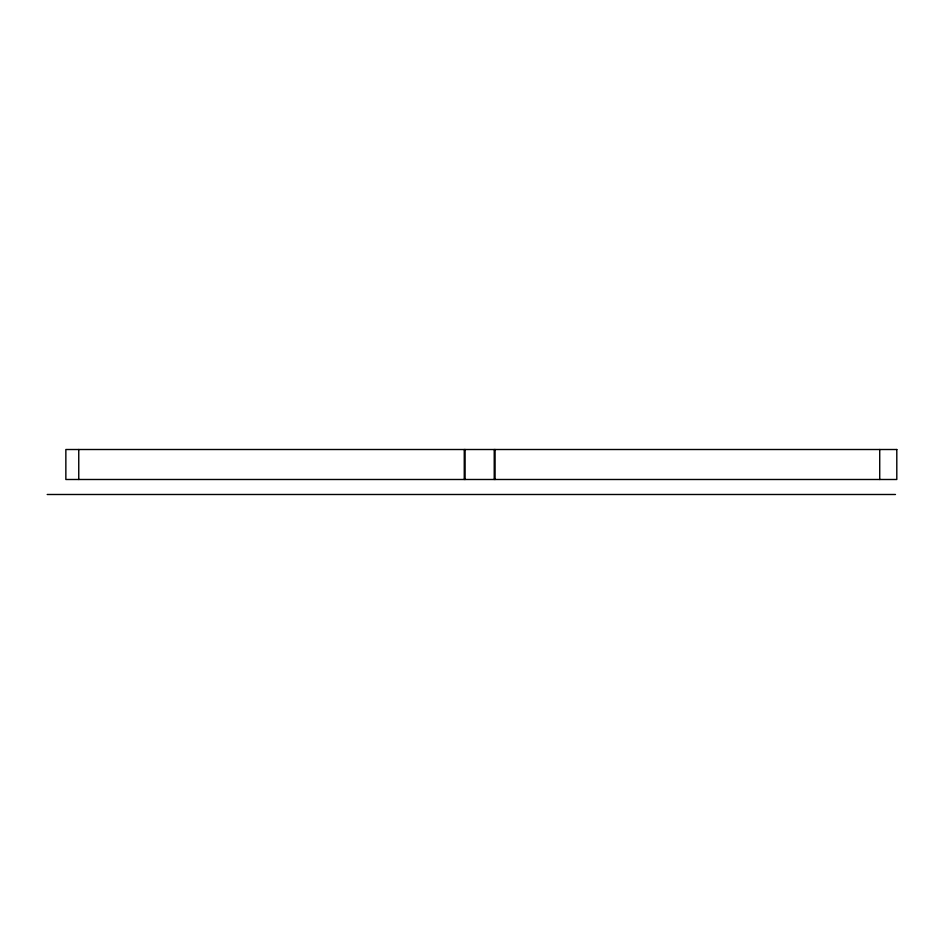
<?xml version="1.0" encoding="UTF-8"?>
<svg xmlns="http://www.w3.org/2000/svg" width="944" height="944" viewBox="0 0 944 944"><rect width="100%" height="100%" fill="white"/><g stroke="black" fill="none" stroke-linecap="round" stroke-linejoin="round"><path stroke-width="1.42" d="M47.2 494.491L895.467 494.491M879.725 449.509L879.725 479.493M495.081 449.509L495.081 479.493M494.231 449.509L494.231 479.493M465.097 449.509L465.097 479.493M464.259 449.509L464.259 479.493M78.753 449.509L78.753 479.493M896.8 449.509L65.856 449.509L65.856 479.493L896.8 479.493L896.8 449.509"/></g></svg>
